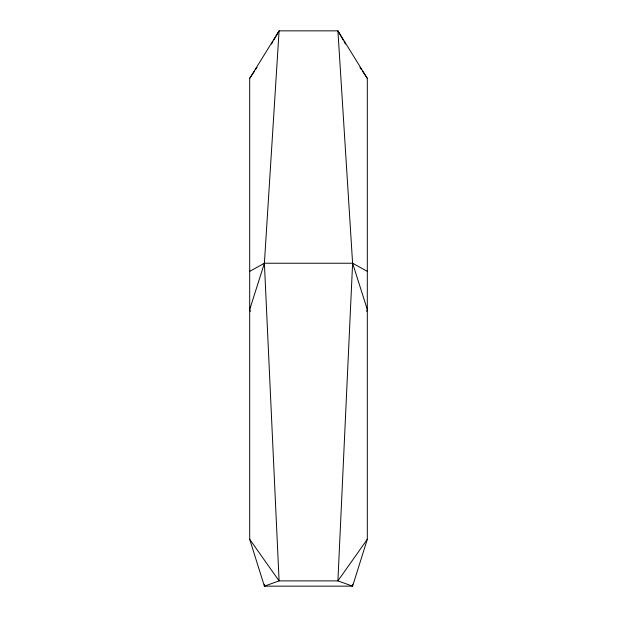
<?xml version="1.0" encoding="UTF-8"?>
<svg xmlns="http://www.w3.org/2000/svg" width="617" height="617" viewBox="0 0 617 617"><rect width="100%" height="100%" fill="white"/><g stroke="black" fill="none" stroke-linecap="round" stroke-linejoin="round"><path stroke-width="0.93" d="M343.121 39.943L337.908 30.85L352.608 263.235L337.908 580.898L352.608 586.15L367.308 539.273L367.308 78.351L337.908 30.85L279.092 30.85L249.692 78.351L249.692 539.273L264.392 586.15L352.608 586.15L352.608 584.23M264.392 584.23L264.392 586.15L279.092 580.898L264.392 263.235L279.092 30.85L273.879 39.943M367.308 271.341L352.608 263.235L264.392 263.235L249.692 309.549L250.371 311.323M366.629 311.315L367.308 309.533L352.608 263.235M271.511 44.077L272.93 41.594M249.692 78.351L254.42 71.325M255.469 69.76L257.042 67.415M367.308 539.273L337.908 580.898L279.092 580.898L249.692 539.273M249.692 271.349L264.392 263.235M359.958 67.415L361.531 69.76M362.58 71.325L367.308 78.351M344.07 41.594L345.489 44.077"/></g></svg>
